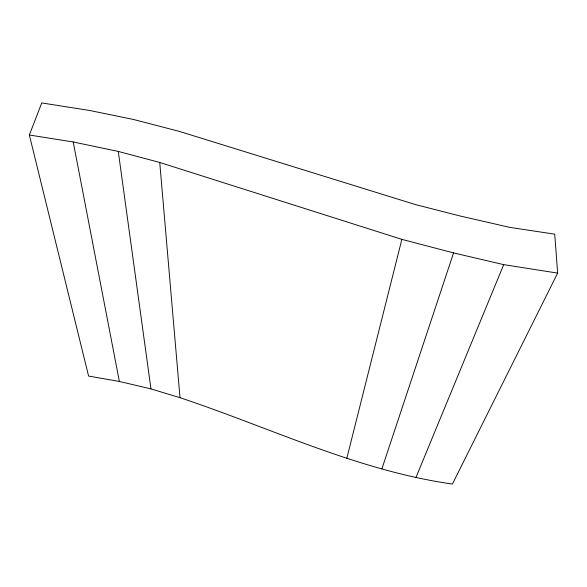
<?xml version="1.0" encoding="UTF-8"?>
<svg xmlns="http://www.w3.org/2000/svg" width="587" height="587" viewBox="0 0 587 587"><rect width="100%" height="100%" fill="white"/><g stroke="black" fill="none" stroke-linecap="round" stroke-linejoin="round"><path stroke-width="0.88" d="M346.792 458.418L401.86 239.357L159.737 162.46L118.266 151.417L73.214 141.981L29.35 135.01L41.75 102.945L89.672 110.473L133.52 119.484L179.534 131.444L415.559 204.614L460.92 216.192L509.597 227.338L554.722 234.169L557.65 273.102L452.43 484.055C357.476 470.591 270.218 427.71 180.004 397.692L150.969 388.895L119.374 381.462L88.593 376.069L29.35 135.01M381.888 468.852L453.56 252.916L503.712 264.634L557.65 273.102M415.838 477.781L503.712 264.634M401.86 239.357L453.56 252.916M73.214 141.981L119.374 381.462M118.266 151.417L150.969 388.895M159.737 162.46L180.004 397.692"/></g></svg>
